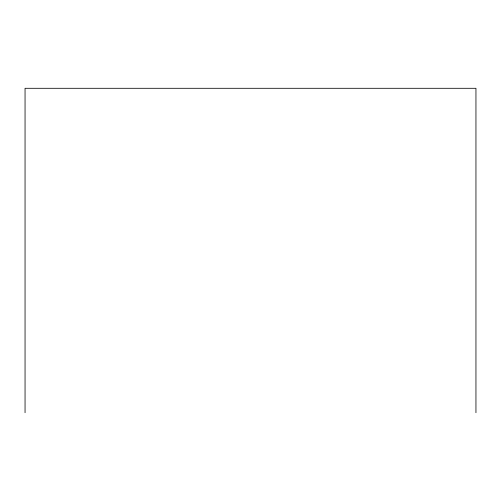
<?xml version="1.0" encoding="UTF-8"?>
<svg xmlns="http://www.w3.org/2000/svg" width="501" height="501" viewBox="0 0 501 501"><rect width="100%" height="100%" fill="white"/><g stroke="black" fill="none" stroke-linecap="round" stroke-linejoin="round"><path stroke-width="0.75" d="M475.95 412.705L475.95 88.295L25.05 88.295L25.05 412.705"/></g></svg>
